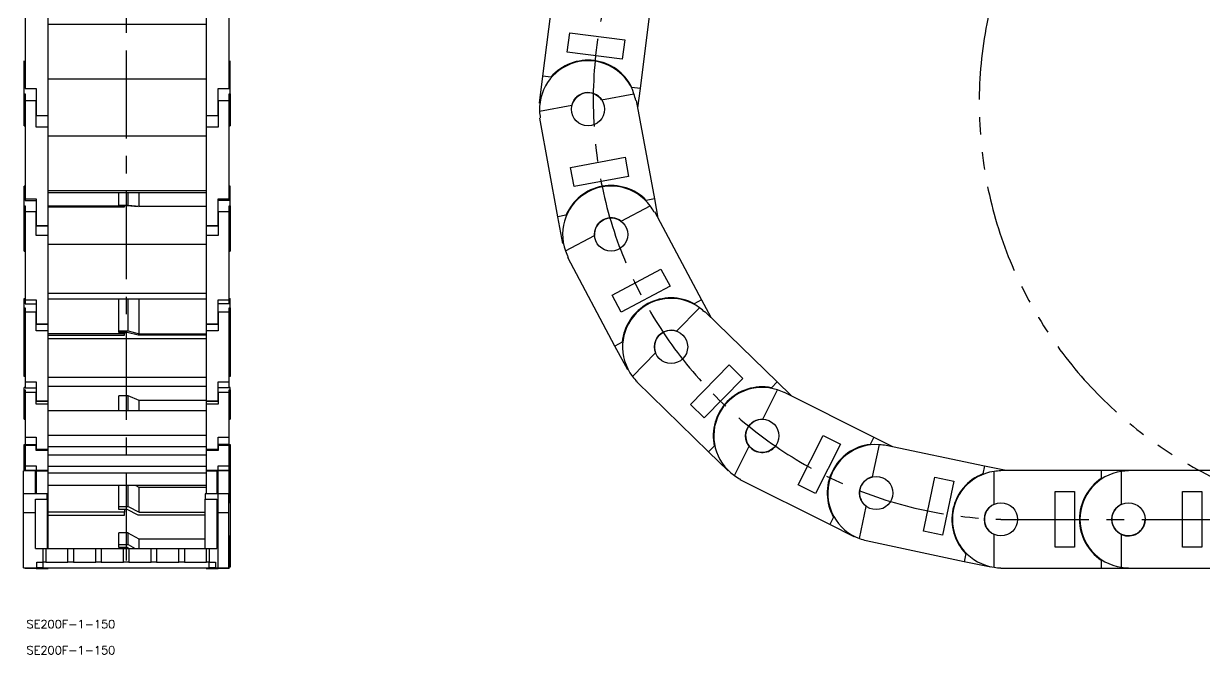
# Model space of a CAD drawing. Extents: x -187 to 646, y -468 to 74.
# Drawn here: x -187 to 239, y -468.5 to -240.7 of the extents above; entities that cross this region are included whole.
import ezdxf

# ---------------------------------------------------------------- set-up
doc = ezdxf.new("R2010")
doc.units = 0
doc.linetypes.add('CENTER', pattern=[50.8, 31.75, -6.35, 6.35, -6.35])
doc.linetypes.add('PHANTOM', pattern=[63.5, 31.75, -6.35, 6.35, -6.35, 6.35, -6.35])
doc.layers.get('0').update_dxf_attribs({"linetype": 'CONTINUOUS'})
doc.layers.add('CENTER', color=1, linetype='CONTINUOUS')
doc.styles.get("Standard").update_dxf_attribs({"font": 'txt.shx', "height": 3, "bigfont": 'bigfont.shx'})

# ---------------------------------------------------------------- blocks, each defined once
blk = doc.blocks.new('*U2')
at = {"color": 7, "linetype": 'CONTINUOUS'}
blk.add_text('SE200F-1-150', height=3, dxfattribs=at).set_placement((-185.95, -468.48))
blk = doc.blocks.new('*U3')
at = {"color": 7, "linetype": 'CONTINUOUS'}
blk.add_text('SE200F-1-150', height=3, dxfattribs=at).set_placement((-185.95, -459.06))

msp = doc.modelspace()

# ---------------------------------------------------------------- linework, layer by layer
at = {"color": 7, "linetype": 'CONTINUOUS'}
for p, q in [((0.31, -259.66), (4.86, -223.75)), ((-186.45, -228.2), (-186.45, -264.11)), ((-112.85, -264.11), (-112.85, -228.2)), ((39.98, -228.2), (35.43, -264.11)), ((-178.15, -273.83), (-178.15, -237.92)), ((-121.15, -237.92), (-121.15, -273.83)), ((-121.15, -240.97), (-178.15, -240.97)), ((9.17, -251.01), (10.04, -244.06)), ((10.04, -244.06), (29.89, -246.58)), ((29.89, -246.58), (29.01, -253.52)), ((29.01, -253.52), (9.17, -251.01)), ((-186.85, -266.02), (-186.85, -254.11)), ((-186.85, -266.02), (-186.85, -254.11)), ((-112.45, -266.02), (-112.45, -254.11)), ((-112.45, -266.02), (-112.45, -254.11)), ((-0.92, -269.39), (0.31, -259.66)), ((3.24, -260.04), (0.31, -259.66)), ((-186.45, -264.11), (-182.5, -264.11)), ((-182.5, -264.11), (-182.5, -273.83)), ((-121.15, -260.81), (-178.15, -260.81)), ((-116.8, -273.83), (-116.8, -264.11)), ((-116.8, -264.11), (-112.85, -264.11)), ((35.43, -264.11), (32.49, -263.74)), ((35.43, -264.11), (34.54, -271.11)), ((-186.85, -277.61), (-186.85, -266.02)), ((-186.85, -266.02), (-186.45, -266.02)), ((-186.85, -268.16), (-186.85, -266.02)), ((-186.85, -268.16), (-186.45, -268.16)), ((-186.45, -266.02), (-186.45, -268.41)), ((-112.85, -266.02), (-112.45, -266.02)), ((-112.85, -268.41), (-112.85, -266.02)), ((-112.85, -268.16), (-112.45, -268.16)), ((-112.45, -266.02), (-112.45, -277.61)), ((-112.45, -266.02), (-112.45, -268.16)), ((-112.45, -268.16), (-112.45, -270.14)), ((21.55, -268.16), (33.22, -266.02)), ((-186.45, -268.41), (-186.45, -304.01)), ((-186.45, -268.41), (-182.5, -268.41)), ((-182.5, -278.05), (-182.5, -268.41)), ((-116.8, -268.41), (-116.8, -278.05)), ((-116.8, -268.41), (-112.85, -268.41)), ((-112.85, -304.01), (-112.85, -268.41)), ((-112.45, -270.14), (-112.45, -272.28)), ((-0.73, -269.41), (-0.92, -269.39)), ((-0.85, -272.28), (10.82, -270.14)), ((33.85, -268.44), (34.04, -268.41)), ((34.04, -268.41), (40.59, -304.01)), ((-182.5, -273.83), (-178.15, -273.83)), ((-178.15, -278.05), (-178.15, -273.83)), ((-121.15, -273.83), (-116.8, -273.83)), ((-121.15, -273.83), (-121.15, -278.05)), ((-0.77, -274.81), (-0.58, -274.78)), ((5.78, -310.41), (-0.77, -274.81)), ((-186.85, -277.61), (-186.45, -277.61)), ((-178.15, -278.05), (-182.5, -278.05)), ((-178.15, -313.65), (-178.15, -278.05)), ((-116.8, -278.05), (-121.15, -278.05)), ((-121.15, -278.05), (-121.15, -313.65)), ((-112.85, -277.61), (-112.45, -277.61)), ((-121.15, -281.37), (-178.15, -281.37)), ((10.33, -292.6), (30, -288.98)), ((30, -288.98), (31.26, -295.86)), ((11.59, -299.48), (10.33, -292.6)), ((31.26, -295.86), (11.59, -299.48)), ((-186.85, -306.5), (-186.85, -299.35)), ((-186.45, -299.35), (-186.85, -299.35)), ((-121.15, -301.04), (-178.15, -301.04)), ((-121.15, -301.86), (-178.15, -301.86)), ((-152.65, -306.23), (-152.65, -301.86)), ((-149.33, -306.23), (-149.33, -301.86)), ((-145.33, -306.65), (-145.33, -301.86)), ((-112.45, -299.35), (-112.85, -299.35)), ((-112.45, -306.5), (-112.45, -299.35)), ((-112.45, -306.5), (-112.45, -299.35)), ((-186.85, -312.08), (-186.85, -306.5)), ((-186.85, -306.5), (-186.45, -306.5)), ((-186.45, -304.01), (-182.5, -304.01)), ((-186.45, -304.01), (-186.45, -304.55)), ((-186.45, -304.55), (-182.5, -304.55)), ((-186.45, -306.5), (-186.45, -308.52)), ((-186.45, -306.5), (-186.45, -308.52)), ((-182.5, -304.01), (-182.5, -313.65)), ((-150.65, -306.65), (-178.15, -306.65)), ((-152.65, -306.23), (-149.33, -306.23)), ((-152.65, -306.45), (-152.65, -306.23)), ((-149.65, -306.45), (-152.65, -306.45)), ((-150.65, -306.45), (-150.65, -306.65)), ((-150.65, -306.87), (-150.65, -306.65)), ((-145.65, -306.87), (-149.65, -306.45)), ((-149.33, -306.23), (-145.33, -306.65)), ((-145.33, -306.65), (-121.15, -306.65)), ((-116.8, -304.01), (-112.85, -304.01)), ((-116.8, -313.65), (-116.8, -304.01)), ((-112.85, -304.55), (-116.8, -304.55)), ((-112.85, -304.55), (-112.85, -304.01)), ((-112.85, -308.52), (-112.85, -306.5)), ((-112.85, -306.5), (-112.45, -306.5)), ((-112.45, -306.5), (-112.45, -312.08)), ((28.59, -312.08), (39.06, -306.5)), ((40.59, -304.01), (37.68, -304.55)), ((40.59, -304.01), (41.87, -310.95)), ((-186.85, -322.75), (-186.85, -310.85)), ((-186.85, -322.75), (-186.85, -310.85)), ((-186.45, -308.52), (-182.5, -308.52)), ((-186.45, -308.52), (-186.45, -340.47)), ((-182.5, -317.17), (-182.5, -308.52)), ((-178.15, -306.87), (-150.65, -306.87)), ((-116.8, -308.52), (-112.85, -308.52)), ((-116.8, -308.52), (-116.8, -317.17)), ((-112.85, -340.47), (-112.85, -308.52)), ((-112.45, -310.85), (-112.45, -322.75)), ((-112.45, -310.85), (-112.45, -322.75)), ((8.69, -309.88), (5.78, -310.41)), ((7.55, -320.05), (5.78, -310.41)), ((40.4, -308.62), (40.58, -308.52)), ((40.58, -308.52), (57.6, -340.47)), ((-186.85, -317.21), (-186.85, -312.08)), ((-186.85, -312.08), (-186.45, -312.08)), ((-182.5, -313.65), (-178.15, -313.65)), ((-182.5, -313.69), (-178.15, -313.69)), ((-178.15, -313.69), (-178.15, -313.65)), ((-178.15, -317.17), (-178.15, -313.69)), ((-121.15, -313.65), (-116.8, -313.65)), ((-121.15, -313.65), (-121.15, -313.69)), ((-121.15, -313.69), (-116.8, -313.69)), ((-121.15, -313.69), (-121.15, -317.17)), ((-112.85, -312.08), (-112.45, -312.08)), ((-186.85, -322.79), (-186.85, -317.21)), ((-178.15, -317.17), (-182.5, -317.17)), ((-178.15, -349.12), (-178.15, -317.17)), ((-121.15, -317.17), (-121.15, -349.12)), ((-116.8, -317.17), (-121.15, -317.17)), ((8.5, -322.79), (18.97, -317.21)), ((-186.85, -322.85), (-186.85, -322.75)), ((-186.85, -322.85), (-186.45, -322.85)), ((-121.15, -320.47), (-178.15, -320.47)), ((-112.85, -322.85), (-112.45, -322.85)), ((-112.45, -322.75), (-112.45, -322.85)), ((7.74, -320.02), (7.55, -320.05)), ((9.34, -325.18), (9.51, -325.08)), ((26.37, -357.12), (9.34, -325.18)), ((25.3, -338.76), (42.95, -329.35)), ((42.95, -329.35), (46.25, -335.53)), ((46.25, -335.53), (28.6, -344.94)), ((-186.85, -343.3), (-186.85, -339.94)), ((-186.85, -339.94), (-186.45, -339.94)), ((-186.45, -340.47), (-182.5, -340.47)), ((-186.45, -340.47), (-186.45, -341.86)), ((-182.5, -340.47), (-182.5, -349.12)), ((-121.15, -338.12), (-178.15, -338.12)), ((-121.15, -340.23), (-178.15, -340.23)), ((-152.65, -351.61), (-152.65, -340.23)), ((-149.33, -351.61), (-149.33, -340.23)), ((-145.33, -352.7), (-145.33, -340.23)), ((-116.8, -340.47), (-112.85, -340.47)), ((-116.8, -349.12), (-116.8, -340.47)), ((-112.85, -339.94), (-112.45, -339.94)), ((-112.85, -341.86), (-112.85, -340.47)), ((-112.45, -343.3), (-112.45, -339.94)), ((28.6, -344.94), (25.3, -338.76)), ((57.6, -340.47), (54.99, -341.86)), ((57.6, -340.47), (60.92, -346.69)), ((-186.85, -351.79), (-186.85, -343.3)), ((-186.85, -343.3), (-186.45, -343.3)), ((-186.45, -341.86), (-182.5, -341.86)), ((-186.45, -343.3), (-186.45, -344.78)), ((-186.45, -344.78), (-182.5, -344.78)), ((-186.45, -344.78), (-186.45, -370.06)), ((-182.5, -351.62), (-182.5, -344.78)), ((-112.85, -341.86), (-116.8, -341.86)), ((-116.8, -344.78), (-112.85, -344.78)), ((-116.8, -344.78), (-116.8, -351.62)), ((-112.85, -343.3), (-112.45, -343.3)), ((-112.85, -344.78), (-112.85, -343.3)), ((-112.85, -370.06), (-112.85, -344.78)), ((-112.45, -343.3), (-112.45, -351.79)), ((48.62, -351.79), (56.9, -343.3)), ((58.82, -344.92), (58.96, -344.78)), ((58.96, -344.78), (84.87, -370.06)), ((-182.5, -349.12), (-178.15, -349.12)), ((-182.5, -349.21), (-178.15, -349.21)), ((-178.15, -349.21), (-178.15, -349.12)), ((-178.15, -351.62), (-178.15, -349.21)), ((-121.15, -349.12), (-116.8, -349.12)), ((-121.15, -349.12), (-121.15, -349.21)), ((-121.15, -349.21), (-116.8, -349.21)), ((-121.15, -349.21), (-121.15, -351.62)), ((-121.15, -349.21), (-121.15, -351.62)), ((-186.85, -362.74), (-186.85, -351.44)), ((-186.85, -362.74), (-186.85, -351.44)), ((-186.85, -359.6), (-186.85, -351.79)), ((-186.85, -351.79), (-186.45, -351.79)), ((-178.15, -351.62), (-182.5, -351.62)), ((-178.15, -376.9), (-178.15, -351.62)), ((-150.65, -352.7), (-178.15, -352.7)), ((-178.15, -353.26), (-150.65, -353.26)), ((-152.65, -351.61), (-149.33, -351.61)), ((-152.65, -352.18), (-152.65, -351.61)), ((-149.65, -352.18), (-152.65, -352.18)), ((-150.65, -352.18), (-150.65, -352.7)), ((-150.65, -353.26), (-150.65, -352.7)), ((-145.65, -353.26), (-149.65, -352.18)), ((-149.33, -351.61), (-145.33, -352.7)), ((-121.15, -353.26), (-145.65, -353.26)), ((-145.33, -352.7), (-121.15, -352.7)), ((-121.15, -351.62), (-121.15, -376.9)), ((-116.8, -351.62), (-121.15, -351.62)), ((-112.85, -351.79), (-112.45, -351.79)), ((-112.45, -351.44), (-112.45, -362.74)), ((-112.45, -351.44), (-112.45, -362.74)), ((-121.15, -354.57), (-178.15, -354.57)), ((28.98, -355.73), (26.37, -357.12)), ((30.98, -365.77), (26.37, -357.12)), ((32.71, -368.09), (41, -359.6)), ((-186.85, -368.09), (-186.85, -362.74)), ((-186.85, -363.44), (-186.85, -362.74)), ((-186.85, -363.44), (-186.45, -363.44)), ((-112.85, -363.44), (-112.45, -363.44)), ((-112.45, -362.74), (-112.45, -363.44)), ((-112.45, -362.74), (-112.45, -363.44)), ((-112.45, -363.44), (-112.45, -368.09)), ((31.15, -365.68), (30.98, -365.77)), ((53.57, -378.22), (67.54, -363.91)), ((67.54, -363.91), (72.55, -368.79)), ((-186.45, -368.09), (-186.85, -368.09)), ((-186.45, -370.06), (-182.5, -370.06)), ((-186.45, -370.06), (-186.45, -372.18)), ((-182.5, -370.06), (-182.5, -376.9)), ((-121.15, -368.54), (-178.15, -368.54)), ((-116.8, -376.9), (-116.8, -370.06)), ((-116.8, -370.06), (-112.85, -370.06)), ((-112.45, -368.09), (-112.85, -368.09)), ((-112.85, -372.18), (-112.85, -370.06)), ((34.23, -370.11), (34.37, -369.97)), ((60.14, -395.39), (34.23, -370.11)), ((72.55, -368.79), (58.58, -383.11)), ((84.87, -370.06), (82.8, -372.18)), ((84.87, -370.06), (89.91, -374.98)), ((-186.45, -372.07), (-186.85, -372.07)), ((-186.85, -372.97), (-186.85, -372.07)), ((-186.85, -383.57), (-186.85, -372.97)), ((-186.85, -372.97), (-186.45, -372.97)), ((-186.45, -372.18), (-182.5, -372.18)), ((-186.45, -372.97), (-186.45, -373.75)), ((-186.45, -373.75), (-186.45, -389.99)), ((-186.45, -373.75), (-182.5, -373.75)), ((-182.5, -378.15), (-182.5, -373.75)), ((-121.15, -371.76), (-178.15, -371.76)), ((-112.85, -372.18), (-116.8, -372.18)), ((-116.8, -373.75), (-116.8, -378.15)), ((-116.8, -373.75), (-112.85, -373.75)), ((-112.45, -372.07), (-112.85, -372.07)), ((-112.85, -372.97), (-112.45, -372.97)), ((-112.85, -373.75), (-112.85, -372.97)), ((-112.85, -389.99), (-112.85, -373.75)), ((-112.45, -372.97), (-112.45, -372.07)), ((-112.45, -372.97), (-112.45, -372.07)), ((-112.45, -372.97), (-112.45, -383.57)), ((79.73, -383.57), (85.06, -372.97)), ((87.37, -373.93), (87.46, -373.75)), ((87.46, -373.75), (119.81, -389.99)), ((-182.5, -376.9), (-178.15, -376.9)), ((-182.5, -377.04), (-178.15, -377.04)), ((-178.15, -378.15), (-182.5, -378.15)), ((-178.15, -377.04), (-178.15, -376.9)), ((-178.15, -378.15), (-178.15, -377.04)), ((-178.15, -394.39), (-178.15, -378.15)), ((-149.33, -375.12), (-152.65, -375.12)), ((-152.65, -380.48), (-152.65, -375.12)), ((-149.33, -380.48), (-149.33, -375.12)), ((-145.33, -376.76), (-149.29, -375.12)), ((-121.15, -376.76), (-145.33, -376.76)), ((-145.33, -380.48), (-145.33, -376.76)), ((-121.15, -376.9), (-116.8, -376.9)), ((-121.15, -376.9), (-121.15, -377.04)), ((-121.15, -377.04), (-116.8, -377.04)), ((-121.15, -377.04), (-121.15, -394.57)), ((-116.8, -378.15), (-121.15, -378.15)), ((-121.15, -378.15), (-121.15, -394.39)), ((58.58, -383.11), (53.57, -378.22)), ((-121.15, -380.48), (-178.15, -380.48)), ((-186.85, -383.57), (-186.45, -383.57)), ((-112.85, -383.57), (-112.45, -383.57)), ((-186.45, -389.99), (-182.5, -389.99)), ((-186.45, -389.99), (-186.45, -392.64)), ((-182.5, -389.99), (-182.5, -394.39)), ((-121.15, -389.45), (-178.15, -389.45)), ((-116.8, -389.99), (-112.85, -389.99)), ((-116.8, -394.39), (-116.8, -389.99)), ((-112.85, -392.64), (-112.85, -389.99)), ((92.46, -407.26), (101.43, -389.38)), ((101.43, -389.38), (107.69, -392.52)), ((119.81, -389.99), (118.48, -392.64)), ((119.81, -389.99), (126.52, -393.36)), ((-186.85, -392.74), (-186.85, -392.71)), ((-186.85, -402.21), (-186.85, -392.74)), ((-186.85, -392.74), (-186.45, -392.74)), ((-186.45, -392.64), (-182.5, -392.64)), ((-186.45, -392.64), (-186.45, -392.71)), ((-186.45, -392.74), (-186.45, -392.89)), ((-186.45, -392.89), (-182.5, -392.89)), ((-186.45, -392.89), (-186.45, -402.19)), ((-186.45, -392.89), (-186.45, -400.36)), ((-182.5, -394.91), (-182.5, -392.89)), ((-182.5, -394.39), (-178.15, -394.39)), ((-182.5, -394.57), (-178.15, -394.57)), ((-178.15, -394.91), (-182.5, -394.91)), ((-121.15, -393.47), (-178.15, -393.47)), ((-178.15, -394.57), (-178.15, -394.39)), ((-178.15, -402.01), (-178.15, -394.57)), ((-178.15, -402.01), (-178.15, -394.91)), ((-121.15, -394.39), (-116.8, -394.39)), ((-121.15, -394.39), (-121.15, -394.57)), ((-121.15, -394.57), (-116.8, -394.57)), ((-121.15, -394.57), (-121.15, -402.21)), ((-116.8, -394.91), (-121.15, -394.91)), ((-121.15, -394.91), (-121.15, -402.21)), ((-112.85, -392.64), (-116.8, -392.64)), ((-116.8, -392.89), (-112.85, -392.89)), ((-116.8, -392.89), (-116.8, -394.91)), ((-112.85, -392.71), (-112.85, -392.64)), ((-112.85, -392.74), (-112.45, -392.74)), ((-112.85, -392.89), (-112.85, -392.74)), ((-112.85, -392.89), (-112.85, -392.74)), ((-112.85, -400.36), (-112.85, -392.89)), ((-112.85, -402.01), (-112.85, -393.09)), ((-112.45, -392.74), (-112.45, -392.71)), ((-112.45, -392.74), (-112.45, -392.71)), ((-112.45, -392.74), (-112.45, -402.39)), ((-112.45, -393.32), (-112.45, -402.39)), ((62.21, -393.27), (60.14, -395.39)), ((67.16, -402.24), (60.14, -395.39)), ((69.51, -403.93), (74.84, -393.32)), ((107.69, -392.52), (98.71, -410.4)), ((119.31, -404.36), (121.76, -392.74)), ((124.24, -393.09), (124.28, -392.89)), ((124.28, -392.89), (159.7, -400.36)), ((-186.45, -400.36), (-182.5, -400.36)), ((-186.45, -400.36), (-186.45, -402.01)), ((-182.5, -400.36), (-182.5, -402.21)), ((-121.15, -396.55), (-178.15, -396.55)), ((-116.8, -400.36), (-112.85, -400.36)), ((-116.8, -402.01), (-116.8, -400.36)), ((-112.85, -402.01), (-112.85, -400.36)), ((159.7, -400.36), (159.09, -403.26)), ((159.7, -400.36), (167.48, -402.01)), ((-182.75, -402.21), (-187, -402.21)), ((-187, -410.47), (-187, -402.21)), ((-186.45, -402.01), (-182.5, -402.01)), ((-186.45, -402.01), (-186.45, -402.21)), ((-182.75, -410.47), (-182.75, -402.21)), ((-182.5, -402), (-182.5, -402.21)), ((-182.5, -402.01), (-178.15, -402.01)), ((-182.5, -402.01), (-182.5, -402.21)), ((-182.5, -402.21), (-178.15, -402.21)), ((-182.5, -402.21), (-182.5, -410.55)), ((-121.15, -400.68), (-178.15, -400.68)), ((-178.15, -402.21), (-178.15, -402.01)), ((-178.15, -430.25), (-178.15, -402.21)), ((-178.15, -430.21), (-178.15, -402.21)), ((-121.15, -403.01), (-178.15, -403.01)), ((-121.15, -402.01), (-116.8, -402.01)), ((-121.15, -402.01), (-121.15, -402.21)), ((-121.15, -402.21), (-116.8, -402.21)), ((-121.15, -402.21), (-121.15, -410.52)), ((-121.15, -402.21), (-121.15, -410.55)), ((-117.25, -402.21), (-117.25, -410.47)), ((-116.8, -402.01), (-112.85, -402.01)), ((-116.8, -402.21), (-116.8, -402.01)), ((-113, -402.21), (-116.8, -402.21)), ((-116.8, -437.17), (-116.8, -402.21)), ((-113, -402.21), (-113, -410.47)), ((-112.85, -404.97), (-112.85, -402.01)), ((-112.85, -402.39), (-112.45, -402.39)), ((-112.45, -402.39), (-112.45, -413.71)), ((67.3, -402.09), (67.16, -402.24)), ((137.64, -424.02), (141.77, -404.45)), ((141.77, -404.45), (148.62, -405.9)), ((163.14, -414.25), (163.14, -402.39)), ((165.64, -402.01), (201.84, -402.01)), ((165.64, -402.21), (165.64, -402.01)), ((201.84, -402.01), (211.64, -402.01)), ((201.84, -402.01), (201.84, -404.97)), ((209.14, -414.25), (209.14, -402.39)), ((211.64, -402.01), (247.84, -402.01)), ((211.64, -402.21), (211.64, -402.01)), ((-182.75, -404.97), (-182.5, -404.97)), ((-121.15, -407.51), (-178.15, -407.51)), ((-152.65, -415.09), (-152.65, -407.51)), ((-149.33, -415.09), (-149.33, -407.51)), ((-145.33, -408.18), (-146.64, -407.51)), ((-121.15, -408.18), (-145.33, -408.18)), ((-145.33, -417.16), (-145.33, -408.18)), ((-112.85, -404.97), (-113, -404.97)), ((-112.85, -413.71), (-112.85, -404.97)), ((71.58, -405.39), (71.67, -405.21)), ((103.93, -421.63), (71.58, -405.39)), ((98.71, -410.4), (92.46, -407.26)), ((148.62, -405.9), (144.49, -425.46)), ((-182.75, -410.47), (-187, -410.47)), ((-187, -417.21), (-187, -410.47)), ((-182.75, -410.55), (-182.75, -410.47)), ((-178.5, -410.55), (-182.75, -410.55)), ((-182.75, -412.38), (-178.5, -412.38)), ((-182.75, -417.21), (-182.75, -412.38)), ((-178.5, -412.38), (-178.5, -410.55)), ((-178.5, -412.38), (-178.5, -430.21)), ((-117.25, -410.55), (-121.5, -410.55)), ((-121.5, -410.55), (-121.5, -412.38)), ((-121.5, -430.21), (-121.5, -412.38)), ((-121.5, -412.38), (-117.25, -412.38)), ((-113, -410.47), (-117.25, -410.47)), ((-117.25, -410.47), (-117.25, -410.55)), ((-117.25, -412.38), (-117.25, -417.21)), ((-113, -417.21), (-113, -410.47)), ((185.14, -429.71), (185.14, -409.71)), ((185.14, -409.71), (192.14, -409.71)), ((192.14, -409.71), (192.14, -429.71)), ((231.14, -409.71), (238.14, -409.71)), ((231.14, -429.71), (231.14, -409.71)), ((238.14, -409.71), (238.14, -429.71)), ((-187, -417.21), (-182.75, -417.21)), ((-187, -437.21), (-187, -417.21)), ((-182.75, -430.21), (-182.75, -417.21)), ((-150.65, -417.16), (-178.15, -417.16)), ((-152.65, -415.09), (-149.33, -415.09)), ((-152.65, -416.16), (-152.65, -415.09)), ((-149.65, -416.16), (-152.65, -416.16)), ((-150.65, -416.16), (-150.65, -417.16)), ((-150.65, -418.23), (-150.65, -417.16)), ((-145.65, -418.23), (-149.65, -416.16)), ((-149.33, -415.09), (-145.33, -417.16)), ((-145.33, -417.16), (-121.5, -417.16)), ((-117.25, -417.21), (-113, -417.21)), ((-117.25, -417.21), (-117.25, -430.21)), ((-112.45, -413.71), (-113, -413.71)), ((-113, -437.21), (-113, -417.21)), ((-112.45, -413.71), (-112.45, -419.71)), ((-112.45, -413.71), (-112.45, -419.71)), ((-112.45, -413.71), (-112.45, -419.71)), ((114.61, -426.64), (117.06, -415.03)), ((-178.15, -418.23), (-150.65, -418.23)), ((-121.5, -418.23), (-145.65, -418.23)), ((-112.45, -419.71), (-112.45, -425.71)), ((-112.45, -419.71), (-112.45, -425.71)), ((105.26, -418.98), (103.93, -421.63)), ((112.69, -426.03), (103.93, -421.63)), ((-149.33, -424.63), (-152.65, -424.63)), ((-152.65, -428.75), (-152.65, -424.63)), ((-149.33, -428.75), (-149.33, -424.63)), ((-145.33, -426.88), (-149.29, -424.65)), ((-113, -425.71), (-112.45, -425.71)), ((-112.85, -434.45), (-112.85, -425.71)), ((-112.45, -425.71), (-112.45, -437.03)), ((-112.45, -425.71), (-112.45, -437.03)), ((-112.45, -425.71), (-112.45, -437.03)), ((112.78, -425.85), (112.69, -426.03)), ((144.49, -425.46), (137.64, -424.02)), ((163.14, -437.03), (163.14, -425.16)), ((209.14, -437.03), (209.14, -425.16)), ((-182.75, -430.21), (-180, -430.21)), ((-180, -435.21), (-180, -430.21)), ((-180, -430.21), (-179, -430.21)), ((-179, -430.21), (-171, -430.21)), ((-179, -430.21), (-179, -435.21)), ((-171, -430.21), (-169, -430.21)), ((-171, -435.21), (-171, -430.21)), ((-169, -430.21), (-161, -430.21)), ((-169, -430.21), (-169, -435.21)), ((-161, -430.21), (-159, -430.21)), ((-161, -435.21), (-161, -430.21)), ((-159, -430.21), (-151, -430.21)), ((-159, -430.21), (-159, -435.21)), ((-152.65, -428.75), (-149.33, -428.75)), ((-152.65, -429.93), (-152.65, -428.75)), ((-149.65, -429.93), (-152.65, -429.93)), ((-151, -430.21), (-149, -430.21)), ((-151, -435.21), (-151, -430.21)), ((-150.65, -429.93), (-150.65, -430.21)), ((-149.16, -430.21), (-149.65, -429.93)), ((-149.33, -428.75), (-146.76, -430.21)), ((-149, -430.21), (-141, -430.21)), ((-149, -430.21), (-149, -435.21)), ((-121.5, -426.88), (-145.33, -426.88)), ((-145.33, -430.21), (-145.33, -426.88)), ((-141, -430.21), (-139, -430.21)), ((-141, -435.21), (-141, -430.21)), ((-139, -430.21), (-131, -430.21)), ((-139, -430.21), (-139, -435.21)), ((-131, -430.21), (-129, -430.21)), ((-131, -435.21), (-131, -430.21)), ((-129, -430.21), (-121, -430.21)), ((-129, -430.21), (-129, -435.21)), ((-121, -430.21), (-120, -430.21)), ((-121, -435.21), (-121, -430.21)), ((-120, -430.21), (-117.25, -430.21)), ((-120, -430.21), (-120, -435.21)), ((116.97, -427.53), (117.02, -427.33)), ((152.39, -435), (116.97, -427.53)), ((192.14, -429.71), (185.14, -429.71)), ((238.14, -429.71), (231.14, -429.71)), ((-113, -434.45), (-112.85, -434.45)), ((-112.85, -437.41), (-112.85, -434.45)), ((153.01, -432.1), (152.39, -435)), ((201.84, -434.45), (201.84, -437.41)), ((-187, -437.21), (-182.25, -437.21)), ((-186.45, -437.21), (-186.45, -437.41)), ((-182.5, -437.41), (-186.45, -437.41)), ((-182.5, -437.21), (-182.5, -437.41)), ((-182.5, -437.41), (-178.15, -437.41)), ((-182.25, -435.21), (-180, -435.21)), ((-182.25, -437.21), (-182.25, -435.21)), ((-180, -437.21), (-182.25, -437.21)), ((-179, -435.21), (-180, -435.21)), ((-180, -437.21), (-180, -435.21)), ((-180, -437.21), (-120, -437.21)), ((-179, -435.21), (-171, -435.21)), ((-178.15, -437.41), (-178.15, -437.21)), ((-169, -435.21), (-171, -435.21)), ((-169, -435.21), (-161, -435.21)), ((-159, -435.21), (-161, -435.21)), ((-159, -435.21), (-151, -435.21)), ((-149, -435.21), (-151, -435.21)), ((-149, -435.21), (-141, -435.21)), ((-139, -435.21), (-141, -435.21)), ((-139, -435.21), (-131, -435.21)), ((-129, -435.21), (-131, -435.21)), ((-129, -435.21), (-121, -435.21)), ((-121.15, -437.21), (-121.15, -437.41)), ((-121.15, -437.41), (-116.8, -437.41)), ((-120, -435.21), (-121, -435.21)), ((-120, -435.21), (-117.75, -435.21)), ((-120, -437.21), (-120, -435.21)), ((-117.75, -437.21), (-120, -437.21)), ((-117.75, -435.21), (-117.75, -437.21)), ((-117.75, -437.21), (-113, -437.21)), ((-116.8, -437.41), (-116.8, -437.21)), ((-112.85, -437.41), (-116.8, -437.41)), ((-112.45, -437.03), (-112.85, -437.03)), ((161.98, -437.03), (152.39, -435)), ((162.02, -436.83), (161.98, -437.03)), ((165.64, -437.41), (165.64, -437.21)), ((201.84, -437.41), (165.64, -437.41)), ((211.64, -437.41), (201.84, -437.41)), ((211.64, -437.41), (211.64, -437.21)), ((247.84, -437.41), (211.64, -437.41))]:
    msp.add_line(p, q, dxfattribs=at)
for centre in [(16.64, -271.61), (16.64, -271.61), (24.96, -316.85), (24.96, -316.85), (46.6, -357.44), (46.6, -357.44), (79.52, -389.57), (79.52, -389.57), (120.63, -410.21), (120.63, -410.21), (165.64, -419.71), (165.64, -419.71), (211.64, -419.71)]:
    msp.add_circle(centre, 6, dxfattribs=at)
at = {"color": 3, "linetype": 'PHANTOM'}
msp.add_arc((308.08, -269.48), 150.29, 94.75, 268.3186, dxfattribs=at)
at = {"color": 7, "linetype": 'CONTINUOUS'}
for centre, radius, start, end in [((16.64, -271.61), 17.5, 18.6345, 182.2081), ((16.64, -271.61), 17.5, 18.6345, 182.2081), ((16.64, -271.61), 17.7, 26.4003, 139.1617), ((16.64, -271.61), 17.7, 26.4003, 139.1617), ((16.64, -271.61), 6, 35.0456, 165.797), ((16.64, -271.61), 6, 35.0456, 165.797), ((16.64, -271.61), 17.5, 10.4213, 18.6345), ((16.64, -271.61), 17.5, 10.4213, 18.6345), ((16.64, -271.61), 17.5, 182.2081, 190.4213), ((16.64, -271.61), 17.5, 182.2081, 190.4213), ((24.96, -316.85), 17.5, 36.2748, 199.8484), ((24.96, -316.85), 17.5, 36.2748, 199.8484), ((24.96, -316.85), 17.7, 44.0406, 156.802), ((24.96, -316.85), 17.7, 44.0406, 156.802), ((24.96, -316.85), 17.5, 28.0616, 36.2748), ((24.96, -316.85), 17.5, 28.0616, 36.2748), ((24.96, -316.85), 6, 52.6859, 183.4373), ((24.96, -316.85), 6, 52.6859, 183.4373), ((24.96, -316.85), 17.5, 199.8484, 208.0616), ((24.96, -316.85), 17.5, 199.8484, 208.0616), ((46.6, -357.44), 17.7, 61.6809, 174.4423), ((46.6, -357.44), 17.7, 61.6809, 174.4423), ((46.6, -357.44), 17.5, 53.9151, 217.4887), ((46.6, -357.44), 17.5, 53.9151, 217.4887), ((46.6, -357.44), 17.5, 45.7019, 53.9151), ((46.6, -357.44), 17.5, 45.7019, 53.9151), ((46.6, -357.44), 6, 70.3262, 201.0775), ((46.6, -357.44), 6, 70.3262, 201.0775), ((46.6, -357.44), 17.5, 217.4887, 225.7019), ((46.6, -357.44), 17.5, 217.4887, 225.7019), ((79.52, -389.57), 17.7, 79.3212, 192.0826), ((79.52, -389.57), 17.7, 79.3212, 192.0826), ((79.52, -389.57), 17.5, 71.5554, 235.129), ((79.52, -389.57), 17.5, 71.5554, 235.129), ((79.52, -389.57), 17.5, 63.3422, 71.5554), ((79.52, -389.57), 17.5, 63.3422, 71.5554), ((79.52, -389.57), 6, 87.9665, 218.7178), ((79.52, -389.57), 6, 87.9665, 218.7178), ((79.52, -389.57), 6, 218.7178, 315.7019), ((79.52, -389.57), 6, 218.7178, 315.7019), ((120.63, -410.21), 17.7, 96.9615, 209.7228), ((120.63, -410.21), 17.7, 96.9615, 209.7228), ((120.63, -410.21), 17.5, 86.2966, 249.8702), ((120.63, -410.21), 17.5, 86.2966, 249.8702), ((120.63, -410.21), 17.5, 78.0834, 86.2966), ((120.63, -410.21), 17.5, 78.0834, 86.2966), ((79.52, -389.57), 17.5, 235.129, 243.3422), ((79.52, -389.57), 17.5, 235.129, 243.3422), ((120.63, -410.21), 6, 102.7077, 233.4591), ((120.63, -410.21), 6, 102.7077, 233.4591), ((165.64, -419.71), 17.7, 111.7027, 224.4641), ((165.64, -419.71), 17.7, 111.7027, 224.4641), ((165.64, -419.71), 17.5, 98.2132, 261.7868), ((165.64, -419.71), 17.5, 90, 98.2132), ((211.64, -419.71), 17.5, 98.2132, 261.7868), ((211.64, -419.71), 17.5, 90, 98.2132), ((211.64, -419.71), 17.7, 123.6193, 236.3807), ((165.64, -419.71), 6, 114.6243, 245.3757), ((211.64, -419.71), 6, 114.6243, 245.3757), ((211.64, -419.71), 6, 245.3757, 0), ((120.63, -410.21), 17.5, 249.8702, 258.0834), ((120.63, -410.21), 17.5, 249.8702, 258.0834), ((165.64, -419.71), 17.5, 261.7868, 270), ((211.64, -419.71), 17.5, 261.7868, 270)]:
    msp.add_arc(centre, radius, start, end, dxfattribs=at)
at = {"layer": 'CENTER', "color": 1, "linetype": 'CENTER'}
for p, q in [((-150, -98), (-150, -439.21)), ((165.64, -419.71), (469.64, -419.71))]:
    msp.add_line(p, q, dxfattribs=at)
msp.add_arc((169.8, -268.48), 151.28, 94.5943, 268.4234, dxfattribs=at)

# ---------------------------------------------------------------- block references
at = {"color": 7, "linetype": 'CONTINUOUS'}
for name in ['*U3', '*U2']:
    msp.add_blockref(name, (0, 0), dxfattribs=at)

doc.saveas('drawing.dxf')
